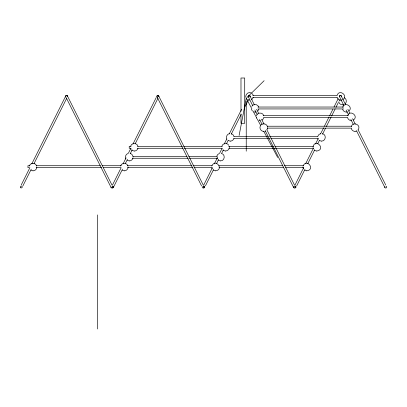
<?xml version="1.0" encoding="UTF-8"?>
<svg xmlns="http://www.w3.org/2000/svg" width="407" height="407" viewBox="0 0 407 407"><rect width="100%" height="100%" fill="white"/><g stroke="black" fill="none" stroke-linecap="round" stroke-linejoin="round"><path stroke-width="0.61" d="M36.834 167.033C36.869 169.078 35.068 170.859 33.033 170.838M128.098 167.033C128.129 169.078 126.328 170.859 124.293 170.838M267.618 127.574L267.119 129.477M312.958 147.232C314.835 137.429 326.673 149.191 316.834 151.038M239.123 135.445L246.235 98.245C244.251 95.085 248.326 91.051 251.465 93.045M132.941 158.084C132.504 159.717 130.942 160.897 129.258 160.907M137.993 148.214C137.561 149.847 135.999 151.028 134.315 151.038M233.984 138.304C233.547 139.937 231.985 141.117 230.301 141.122M253.296 97.324L252.315 99.028L251.526 99.634M258.821 109.249L257.84 110.953M263.812 117.745L262.83 119.449L262.042 120.055M358.379 129.477C361.213 124.715 352.686 121.21 351.338 126.587M29.299 166.051C30.143 162.403 35.847 162.403 36.696 166.051M120.558 166.051C121.408 162.403 127.106 162.403 127.956 166.051M130.581 146.245C131.425 142.603 137.128 142.603 137.978 146.245M211.818 166.051C215.323 157.799 224.476 169.602 215.552 170.838M216.783 156.115L217.791 154.411L219.521 153.424M221.84 146.245C222.593 143.081 227.304 142.455 228.846 145.33M256.395 115.776C257.244 112.129 262.942 112.129 263.792 115.776M260.47 125.671C258.949 128.057 260.918 131.476 263.741 131.38M303.078 166.051C306.583 157.799 315.735 169.602 306.812 170.838M317.826 136.335L318.834 134.625L320.568 133.644M337.138 95.355C339.189 88.594 348.789 95.899 342.786 99.634M342.663 107.28C344.312 101.226 353.51 106.497 349.099 110.953M347.654 115.776C349.705 109.015 359.305 116.321 353.301 120.055M21.271 184.931L29.884 167.704M31.812 163.843L65.761 95.95M22.904 185.872L31.258 169.159M34.015 163.645L66.717 98.24M112.53 184.931L121.144 167.704M123.072 163.843L126.073 157.84M128.531 152.93L130.764 148.469M132.992 144.002L156.247 97.497M113.39 187.418L122.517 169.159M125.275 163.645L127.467 159.269M130.199 153.795L132.158 149.883M135.231 143.732L157.977 98.24M203.79 184.931L212.403 167.704M214.331 163.843L217.608 157.295M219.79 152.93L222.024 148.469M224.252 144.002L226.765 138.985M229.273 133.964L241.651 109.208M205.423 185.872L213.777 169.159M216.539 163.645L218.727 159.269M221.739 153.236L223.418 149.883M226.49 143.732L228.169 140.379M231.242 134.229L241.158 114.403M244.48 107.763L248.387 99.939M295.05 184.931L303.663 167.704M305.591 163.843L313.558 147.909M315.511 144.002L318.299 138.426M320.533 133.964L323.585 127.864M324.399 126.226L329.049 116.931M329.599 115.827L332.911 109.208M334.015 106.995L338.202 98.626M296.683 185.872L305.041 169.159M307.799 163.645L314.677 149.883M317.75 143.732L319.429 140.379M322.502 134.229L325.554 128.129M326.373 126.485L331.033 117.165M331.588 116.061L335.185 108.873M336.014 107.209L338.232 102.773M339.082 101.073L339.647 99.939M228.882 149.135L227.488 150.529L225.575 151.038M345.238 103.709C346.988 102.02 346.51 98.87 344.388 97.721M251.796 106.364C253.337 103.49 258.043 104.116 258.801 107.28M247.13 97.365L264.118 80.698M261.085 124.883C263.029 122.838 266.794 123.865 267.475 126.587M264.804 131.247L265.725 130.871M356.985 130.871L355.072 131.38M128.261 153.424C125.916 153.999 124.639 156.914 125.88 159.005M229.309 133.644C226.964 134.213 225.682 137.134 226.923 139.219M340.873 100.142L341.865 100.015M255.138 112.067L256.13 111.94M342.536 104.823L343.528 104.691M346.398 112.067L347.39 111.94M321.561 141.122C325.89 141.326 326.704 134.529 322.486 133.644M220.518 160.907C224.847 161.111 225.661 154.314 221.444 153.424M252.793 95.553L336.991 95.553M252.793 97.451L336.991 97.451M257.936 107.036L343.61 107.036M257.936 108.939L343.61 108.939M263.161 115.476L348.158 115.476M263.797 117.374L347.522 117.374M267.262 126.226L351.582 126.226M267.262 128.129L351.582 128.129M233.872 136.386L268.193 136.386M269.465 136.386L317.765 136.386M233.872 138.288L269.465 138.288M270.736 138.288L317.765 138.288L318.182 139.219M131.12 146.367L129.222 146.367L129.222 148.27L131.12 148.27M137.454 146.367L182.422 146.367M183.689 146.367L222.324 146.367M228.622 146.586L273.55 146.586M274.817 146.586L313.41 146.586M137.454 148.27L183.058 148.27M184.325 148.27L222.324 148.27M228.622 148.484L313.41 148.484M133.028 156.349L186.94 156.349M188.843 156.349L217.389 156.349M132.392 158.252L188.212 158.252M189.479 158.252L217.389 158.252M29.848 165.72L27.946 165.72L27.946 167.618L29.218 167.618M36.198 165.72L100.31 165.72M102.218 165.72L121.261 165.72M127.605 165.72L191.722 165.72M192.989 165.72L212.032 165.72M219.017 165.72L282.494 165.72M284.396 165.72L303.444 165.72M36.198 167.618L101.582 167.618M103.485 167.618L120.625 167.618M127.605 167.618L192.989 167.618M194.261 167.618L212.032 167.618M219.017 167.618L283.765 167.618M285.668 167.618L303.444 167.618M340.801 100.142C339.117 100.137 337.556 98.957 337.118 97.324M342.465 104.823C340.781 104.813 339.219 103.632 338.782 101.999M346.326 112.067C344.643 112.062 343.081 110.882 342.643 109.249M249.542 100.142L247.629 99.634M351.317 120.564C349.633 120.558 348.071 119.378 347.634 117.745M254.075 111.94L255.067 112.067M355.001 131.38C353.317 131.369 351.755 130.189 351.317 128.561M259.066 120.436L260.058 120.564M321.494 141.122L319.576 140.613M316.763 151.038L314.85 150.529L314.056 149.924M230.235 141.122L228.317 140.613M225.503 151.038L223.591 150.529L222.797 149.924M306.741 170.838L304.828 170.33M220.446 160.907L218.534 160.399M134.244 151.038L132.331 150.529L131.537 149.924M215.481 170.838L213.568 170.33M129.187 160.907L127.274 160.399M124.221 170.838L122.309 170.33M32.962 170.838L31.049 170.33M231.227 133.644L232.957 134.625L233.969 136.335M130.184 153.424C131.817 153.866 133.033 155.408 133.064 157.102M252.269 93.651L253.276 95.355M252.36 110.953L251.384 109.249M246.235 98.245L251.867 108.857M253.052 111.091L256.613 117.796M257.204 118.915L260.765 125.621M263.731 131.207L277.666 157.463M341.239 96.021L345.655 104.853M347.868 109.28L349.801 113.141M352.559 118.651L355.286 124.11M358.018 129.568L385.729 185.002M340.283 98.306L343.935 105.611M346.154 110.048L348.636 115.023M350.849 119.444L353.312 124.369M356.598 130.942L384.869 187.485M249.979 96.021L254.395 104.853M256.608 109.28L258.542 113.141M261.569 119.2L264.026 124.11M266.753 129.568L294.47 185.002M249.023 98.306L252.676 105.611M254.894 110.048L257.102 114.469M259.59 119.444L262.052 124.369M265.339 130.942L293.61 187.485M158.72 96.021L203.21 185.002M157.763 98.306L201.577 185.943M67.46 96.021L111.95 185.002M66.504 98.306L111.091 187.485M303.434 168.936L302.935 167.033M256.374 117.745L256.751 118.661M216.763 158.084L217.14 159.005M211.798 168.02L212.174 168.936M130.561 148.214L130.937 149.135M246.235 101.094L246.235 151.18M240.985 111.34L240.985 78.012L244.709 78.012L244.709 123.285L240.985 123.285L240.985 113.853M229.294 146.367L229.294 148.27M97.344 214.911L97.344 328.988M340.038 97.181A0.941 0.936 26.6 0 1 339.54 95.95A0.941 0.936 26.6 0 1 340.771 95.462A0.941 0.936 26.6 0 1 341.269 96.693M294.602 186.172A0.941 0.941 0 0 1 296.016 186.991A0.941 0.941 0 0 1 294.602 187.805M340.023 97.263A0.941 0.936 -26.6 0 1 339.504 96.047A0.941 0.936 -26.6 0 1 340.73 95.523A0.941 0.936 -26.6 0 1 341.249 96.739M385.953 186.147A0.941 0.941 0 0 1 386.619 187.301A0.941 0.941 0 0 1 385.465 187.968A0.941 0.941 0 0 1 384.798 186.813M248.779 97.181A0.941 0.936 26.6 0 1 248.565 97.059M248.392 96.881A0.941 0.936 26.6 0 1 249.028 95.396A0.941 0.936 26.6 0 1 250.01 96.693M203.342 186.172A0.941 0.941 0 0 1 204.757 186.991A0.941 0.941 0 0 1 203.342 187.805M248.998 97.324A0.941 0.936 -26.6 0 1 248.194 96.205A0.941 0.936 -26.6 0 1 249.389 95.497A0.941 0.936 -26.6 0 1 249.984 96.739M294.449 186.116A0.941 0.941 0 0 1 295.375 187.22A0.941 0.941 0 0 1 294.124 187.942A0.941 0.941 0 0 1 293.63 186.584M157.753 97.248A0.941 0.936 26.6 0 1 156.97 96.108A0.941 0.936 26.6 0 1 158.175 95.436A0.941 0.936 26.6 0 1 158.75 96.693M112.083 186.172A0.941 0.941 0 0 1 113.497 186.991A0.941 0.941 0 0 1 112.083 187.805M157.738 97.324A0.941 0.936 -26.6 0 1 156.934 96.205A0.941 0.936 -26.6 0 1 158.13 95.497A0.941 0.936 -26.6 0 1 158.725 96.739M203.19 186.116A0.941 0.941 0 0 1 204.116 187.22A0.941 0.941 0 0 1 202.864 187.942A0.941 0.941 0 0 1 202.371 186.584M66.244 97.263A0.941 0.936 -26.6 0 1 65.725 96.047A0.941 0.936 -26.6 0 1 66.946 95.523A0.941 0.936 -26.6 0 1 67.465 96.739M112.597 186.391A0.941 0.941 0 0 1 112.291 187.927A0.941 0.941 0 0 1 110.984 187.057M66.046 97.059A0.941 0.936 26.6 0 1 65.837 95.808A0.941 0.936 26.6 0 1 67.069 95.497A0.941 0.936 26.6 0 1 67.491 96.693M20.823 187.805A0.941 0.941 0 0 0 22.237 186.991A0.941 0.941 0 0 0 20.823 186.172A0.941 0.941 0 0 0 20.823 187.805"/></g></svg>
